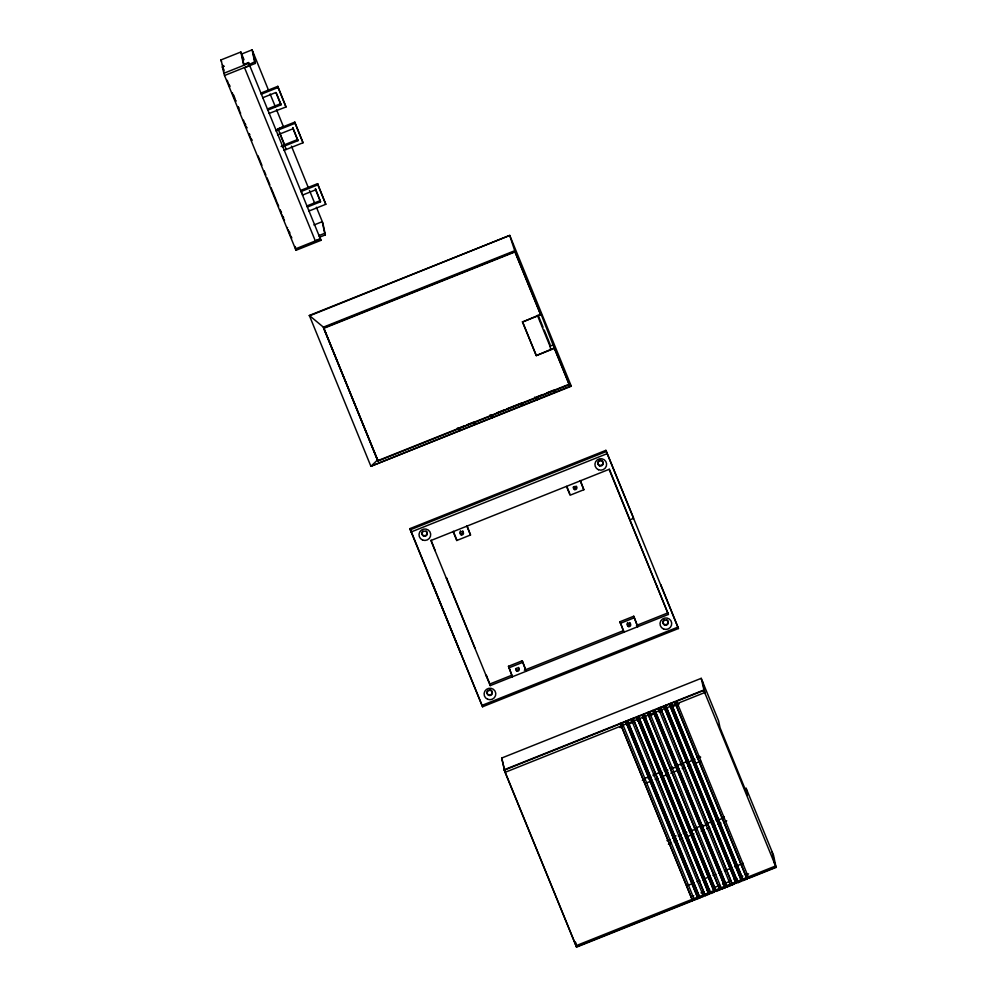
<?xml version="1.0" encoding="UTF-8"?>
<svg xmlns="http://www.w3.org/2000/svg" width="997" height="997" viewBox="0 0 997 997"><rect width="100%" height="100%" fill="white"/><g stroke="black" fill="none" stroke-linecap="round" stroke-linejoin="round"><path stroke-width="1.5" d="M224.063 70.949L220.923 59.957L240.875 51.994L244.003 59.733M313.93 224.998L322.243 221.683L324.698 233.298L319.252 235.466L320.972 240.327L296.034 250.284L295.249 246.533M320.959 240.364L248.49 62.562L243.505 64.556L240.863 52.031M661.011 585.638L660.849 584.828L678.459 628.509L482.585 706.761L410.016 528.597L605.889 450.345L633.369 517.593L633.531 518.403L629.905 519.848L668.401 614.439L490.212 685.624L430.916 540.524L609.105 469.338L668.401 614.439M678.446 628.546L605.889 450.345M692.653 900.777L620.259 723.386L692.653 900.777L576.59 947.113L504.856 771.765L501.715 758.032L701.215 678.334L718.575 720.806L720.021 727.673L747.501 794.921L746.055 788.041L773.535 855.289L776.09 867.415L748.884 878.282L748.249 876.911L775.454 866.044L776.09 867.415M694.473 900.017L693.837 898.646L697.464 897.2L698.099 898.609L694.473 900.017L622.078 722.663L622.963 725.243L626.59 723.785L697.464 897.2M698.099 898.609L625.705 721.217L626.59 723.785M699.919 897.848L627.973 721.953L627.512 720.482L699.919 897.848L703.546 896.39L631.138 719.036L632.036 721.616L628.409 723.062M703.533 896.428L702.91 895.032L699.283 896.477M705.353 895.705L632.958 718.314L704.941 894.832L705.353 895.705L708.979 894.222L636.585 716.868L708.979 894.222M710.786 893.536L638.392 716.145L710.375 892.651L710.786 893.536L714.425 892.041L642.031 714.687L714.338 891.941M716.232 891.355L643.838 713.964L715.821 890.483L716.232 891.355L719.871 889.872L647.464 712.519L719.871 889.872M725.305 887.704L721.678 889.15L649.284 711.796L650.169 714.375L653.795 712.917L725.293 887.741L652.91 710.338L653.795 712.917M727.112 887.018L654.717 709.615L655.179 711.085L726.701 886.134L727.112 887.018L730.751 885.523L658.344 708.169L659.241 710.749L655.615 712.194M730.751 885.523L730.116 884.165L726.489 885.61M732.558 884.8L660.164 707.446L732.558 884.8L736.098 882.943L663.79 706.001L736.185 883.354M737.992 882.669L665.597 705.265L737.581 881.784L737.992 882.669L741.631 881.174L669.224 703.82L741.631 881.174M743.438 880.488L671.043 703.097L743.027 879.616L743.438 880.488L747.065 879.005L674.67 701.651L747.065 879.005M748.872 878.32L676.564 701.327L677.374 703.508L704.58 692.628L701.215 678.334M309.344 315.463L323.389 327.153L377.626 459.879L370.896 466.284L309.344 315.463L509.754 235.404L571.306 386.225L370.896 466.284L569.773 386.387M268.48 90.116L252.091 49.85L241.66 54.012L244.003 65.117M296.022 250.322L224.3 74.937L222.406 67.073L224.175 66.151L222.319 66.662M223.727 73.329L248.664 63.372M252.091 49.85L254.621 61.826L249.287 64.506M224.524 75.51L249.462 65.553M249.537 65.727L244.552 67.721L315.276 240.775L320.261 238.781M250.023 66.512L249.823 65.603L255.269 63.422L252.827 51.807M277.814 86.328L261.04 93.02L261.289 94.204L278.063 87.499L277.814 86.328L286.014 106.966L269.178 113.396M262.734 97.731L275.882 92.484L280.942 104.872L267.794 110.119L267.545 108.947L280.693 103.7L276.194 92.684M283.883 150.397L303.013 142.758L294.813 122.12L278.038 128.825L286.239 149.463L286.064 148.653M275.758 130.121L283.472 126.644M275.932 130.931L295.062 123.292L294.813 122.12M277.552 134.919L293.056 128.725L292.819 127.554L297.941 140.664L282.438 146.858M297.692 139.493L284.544 144.752L284.793 145.923M281.079 146.522L284.619 145.113M317.594 183.66L300.82 190.365L301.057 191.536L317.844 184.831L317.594 183.66L325.795 204.298L309.02 211.003L308.771 209.831M302.515 195.076L315.663 189.816L315.413 188.645L320.536 201.768L307.388 207.015L307.138 205.843L320.286 200.596M319.9 237.062L325.346 234.893L322.816 222.904L316.423 207.264M295.399 248.926L320.336 238.956M309.431 315.875L509.754 235.404M509.841 235.815L514.726 250.721L323.389 327.153L377.888 461.088L569.225 384.643L568.963 383.434L571.306 386.225M323.651 328.374L514.988 251.929L514.726 250.721M522.528 322.006L540.573 314.354L514.901 251.531L323.564 327.963L377.801 460.676L569.137 384.244L554.32 347.978L536.261 355.617L554.407 348.377L539.9 311.114L540.661 314.753L522.528 322.006L536.261 355.617M550.693 349.424L550.008 346.183L553.634 344.738M460.078 427.563L464.128 425.956M466.82 424.872L473.575 422.18M496.917 412.845L503.921 410.054M506.725 408.932L520.746 403.336M537.258 396.731L542.68 394.575M546.742 392.943L553.509 390.238M482.573 706.798L410.266 529.806L606.139 451.566M411.076 531.987L606.949 453.735M453.137 531.65L456.751 540.499L470.509 535.003L467.07 525.805M580.404 480.529L583.843 489.726L570.085 495.222L566.47 486.374M508.482 666.283L512.433 676.751L508.482 666.283L522.241 660.787L526.192 671.255L522.241 660.787M619.997 621.729L623.96 632.198L619.997 621.729L633.756 616.233L637.706 626.702L633.756 616.233M508.819 667.903L522.578 662.407M620.333 623.349L634.092 617.853M490.212 685.624L489.876 684.004L511.436 675.393M524.36 670.233L623.524 630.615M636.447 625.455L668.065 612.819M481.95 705.402L677.823 627.15M504.27 770.158L620.346 723.785M622.165 723.062L625.792 721.616M627.599 720.893L631.226 719.448M633.045 718.712L636.672 717.267M638.479 716.544L642.105 715.098M643.925 714.375L647.552 712.917M649.359 712.194L652.998 710.749M654.805 710.026L658.431 708.568M660.251 707.845L663.877 706.399M665.684 705.677L669.311 704.231M671.131 703.508L674.757 702.05M676.564 701.327L703.77 690.46M505.08 772.339L621.156 725.966M633.855 720.893L637.482 719.448M639.289 718.712L642.915 717.267M644.735 716.544L648.362 715.098M661.061 710.026L664.687 708.568M666.495 707.845L670.121 706.399M671.941 705.677L675.567 704.231M620.022 727.598L622.901 726.452M627.225 724.719L634.441 721.84M637.332 720.681L640.211 719.535M643.102 718.376L645.981 717.229M648.873 716.07L656.088 713.191M658.967 712.032L661.858 710.886M664.737 709.727L667.629 708.58M670.507 707.421L679.169 703.969M642.915 779.106L650.007 776.277M652.848 775.143L661.36 771.74M664.201 770.606L667.043 769.472M669.884 768.338L672.726 767.204M675.555 766.07L688.329 760.96M691.17 759.826L694.012 758.692M696.853 757.558L699.682 756.424M642.355 780.427L645.196 779.293M648.038 778.159L650.891 777.024M653.733 775.878L656.574 774.744M659.428 773.61L662.27 772.476M665.111 771.342L667.953 770.195M670.807 769.061L677.91 766.219M680.764 765.085L683.606 763.951M686.447 762.817L694.984 759.402M697.825 758.268L700.679 757.134M645.221 783.405L652.337 780.564M655.179 779.417L658.02 778.283M660.874 777.149L667.978 774.308M670.831 773.173L679.356 769.759M682.21 768.625L685.051 767.491M687.893 766.357L690.747 765.21M693.588 764.076L700.692 761.234M673.174 837.006L676.016 835.872M683.119 833.031L685.948 831.897M688.79 830.763L691.631 829.629M694.473 828.495L702.985 825.092M705.826 823.958L712.917 821.129M715.759 819.995L718.6 818.861M721.442 817.727L724.271 816.593M666.943 840.596L669.785 839.462M672.626 838.315L675.48 837.181M678.321 836.047L681.163 834.913M684.004 833.779L686.858 832.632M689.7 831.498L696.816 828.657M701.078 826.949L708.194 824.108M711.035 822.974L713.877 821.84M716.731 820.705L723.834 817.864M668.389 844.135L671.23 843.001M674.072 841.854L676.926 840.72M679.767 839.586L682.609 838.452M685.45 837.318L693.987 833.903M701.103 831.062L703.944 829.928M706.798 828.794L709.64 827.647M712.481 826.513L715.323 825.379M718.176 824.245L721.018 823.111M723.859 821.964L726.713 820.83M686.97 885.76L694.186 882.868M697.065 881.722L699.956 880.563M702.835 879.416L710.051 876.537M712.942 875.378L715.821 874.232M718.712 873.073L721.591 871.926M724.483 870.767L731.698 867.889M734.577 866.729L743.239 863.277M690.884 896.901L693.762 895.742M700.978 892.863L703.87 891.704M706.748 890.558L709.64 889.399M712.519 888.252L719.734 885.373M722.626 884.214L731.275 880.762M734.166 879.603L737.045 878.457M739.936 877.298L742.815 876.151M745.706 874.992L748.585 873.846M575.954 945.742L692.018 899.381M704.717 894.309L708.344 892.851M710.163 892.128L713.79 890.682M715.597 889.96L719.223 888.514M724.669 886.333L721.043 887.779L721.666 889.187M731.923 883.442L735.549 881.984M737.369 881.261L740.995 879.815M742.802 879.092L746.429 877.634M577.936 946.141L776.002 867.004L703.683 690.061L504.183 769.759L576.59 947.113L575.581 942.315M554.394 390.5L555.952 392.357L554.868 389.702M534.641 397.142L536.984 399.934L535.9 397.28M521.668 403.573L523.226 405.43L522.141 402.776M474.46 422.429L476.018 424.286L474.933 421.631M246.77 128.002L246.396 127.304M287.522 227.49L287.497 227.877M291.685 238.133L290.339 235.242M220.923 59.957L221.546 61.365M278.686 206.155L278.026 204.746M235.791 101.258L235.205 100.012M284.008 219.614L284.457 220.437L284.319 219.814M251.83 140.589L251.07 138.87M229.372 85.767L229.784 86.739M238.457 107.103L238.869 108.075M240.215 112.312L240.638 113.284M249.312 133.66L249.724 134.632M280.992 211.302L281.49 212.461M283.597 218.704L281.977 214.804M233.448 94.802L233.909 95.911M234.794 99.039L233.398 95.587M245.187 124.475L245.636 125.585M609.354 469.151L629.905 519.848M514.988 251.929L540.661 314.753M554.407 348.377L569.225 384.643M538.33 315.65L543.029 327.141M544.2 330.019L550.07 344.389M537.408 315.376L550.008 346.183M522.44 321.595L536.174 355.219M580.229 480.878L583.843 489.726M567.168 487.284L569.748 493.602M491.309 415.088L492.393 417.743L490.05 414.964L490.225 415.761M458.72 428.112L459.804 430.766L457.473 427.975L457.635 428.785M466.895 526.154L470.509 535.003M295.062 123.292L303.013 142.758M278.063 87.499L286.014 106.966M317.844 184.831L325.795 204.298M293.056 128.725L297.941 140.664M315.663 189.816L320.536 201.768M453.311 531.301L455.891 537.62M270.112 93.942L275.346 106.741M276.505 109.583L283.559 127.005M291.436 146.11L308.322 187.623M309.481 190.464L314.703 203.238M254.621 61.826L255.269 63.422M324.698 233.298L325.346 234.893M279.746 132.987L284.855 145.5M248.49 62.562L249.823 65.603M301.293 191.536L302.265 193.904M431.115 540.237L435.178 550.743M489.876 684.004L486.262 675.168L486.524 676.39M222.406 67.073L223.565 69.927M258.011 155.781L261.912 165.315M264.155 170.799L265.875 174.998M267.009 177.802L269.875 184.806M271.022 187.61L276.742 201.618M501.715 758.032L504.931 771.79M289.267 231.478L289.84 232.899M289.217 232.488L289.778 233.909M250.135 136.577L250.608 137.76M228.438 83.486L228.911 84.658M239.28 110.031L239.754 111.203M277.316 203.014L277.677 203.911M245.225 123.64L245.686 124.799M244.253 122.133L244.701 123.292M234.382 97.095L234.843 98.267M283.16 216.611L283.647 217.894M288.17 229.796L288.669 231.092M280.942 212.099L281.428 213.395M249.275 134.333L249.674 135.418M238.831 108.86L238.084 106.866M229.422 84.994L229.821 86.066M227.977 82.315L227.241 80.321M251.531 139.169L251.855 140.079M243.505 120.139L243.841 121.048M291.274 236.688L291.56 237.51M280.543 211.015L280.132 209.694M246.433 126.793L246.782 127.89M235.579 100.248L235.815 100.934M232.426 92.908L232.662 93.593M772.089 851.75L774.557 863.464M702.661 681.873L705.141 693.6M657.222 586.286L657.384 587.083M575.232 942.19L575.942 945.555M456.414 538.879L456.751 540.499M474.946 648.075L446.482 577.836L446.743 579.045M460.901 653.696L432.436 583.457L432.686 584.666M410.016 528.597L410.266 529.806M377.626 459.879L377.888 461.088M319.252 235.466L319.439 236.376M280.693 103.7L280.942 104.872M279.746 133.162L279.908 133.972M222.418 64.668L222.879 66.824M489.29 689.799A2.642 2.58 -11.9 0 1 492.219 692.03A2.642 2.58 -11.9 0 1 489.901 694.921A2.642 2.58 -11.9 0 1 486.972 692.678M486.985 692.005A2.642 2.58 -11.9 0 1 488.019 690.298M666.557 619.698A2.642 2.58 -11.9 0 1 667.591 623.661A2.642 2.58 -11.9 0 1 663.404 623.636A2.642 2.58 -11.9 0 1 664.538 619.685M426.143 531.052A2.642 2.58 -11.9 0 1 426.429 534.853A2.642 2.58 -11.9 0 1 422.541 534.841A2.642 2.58 -11.9 0 1 422.94 531.04M598.861 460.764A2.642 2.58 -11.9 0 1 603.011 462.272A2.642 2.58 -11.9 0 1 599.833 465.337A2.642 2.58 -11.9 0 1 598.362 461.237M463.219 531.912A1.658 1.62 -11.9 0 1 460.028 532.734M460.041 531.488A1.658 1.62 -11.9 0 1 460.577 530.815M462.596 530.828A1.658 1.62 -11.9 0 1 463.107 531.501M576.44 486.224A1.658 1.62 -11.9 0 1 575.306 488.405A1.658 1.62 -11.9 0 1 573.25 487.047M518.577 667.379A1.658 1.62 -11.9 0 1 517.867 669.872A1.658 1.62 -11.9 0 1 515.599 668.576M629.792 622.527A1.658 1.62 -11.9 0 1 629.381 625.318A1.658 1.62 -11.9 0 1 627.125 623.599M627.462 622.813A1.658 1.62 -11.9 0 1 627.774 622.527M488.68 695.345A2.642 2.58 -11.9 0 0 492.344 692.641A2.642 2.58 -11.9 0 0 488.144 690.909A2.642 2.58 -11.9 0 0 488.68 695.345M664.6 625.057A2.642 2.58 -11.9 0 0 668.264 622.352A2.642 2.58 -11.9 0 0 664.064 620.633A2.642 2.58 -11.9 0 0 664.6 625.057M423.6 536.087A2.642 2.58 -11.9 0 0 427.252 533.383A2.642 2.58 -11.9 0 0 423.064 531.65A2.642 2.58 -11.9 0 0 423.6 536.087M599.521 465.811A2.642 2.58 -11.9 0 0 603.185 463.094A2.642 2.58 -11.9 0 0 598.985 461.374A2.642 2.58 -11.9 0 0 599.521 465.811M598.462 469.724A5.857 5.733 -11.9 0 0 606.587 463.705A5.857 5.733 -11.9 0 0 597.265 459.866A5.857 5.733 -11.9 0 0 598.462 469.724M422.541 540A5.857 5.733 -11.9 0 0 430.667 533.993A5.857 5.733 -11.9 0 0 421.345 530.155A5.857 5.733 -11.9 0 0 422.541 540M487.62 699.258A5.857 5.733 -11.9 0 0 495.758 693.251A5.857 5.733 -11.9 0 0 486.436 689.401A5.857 5.733 -11.9 0 0 487.62 699.258M663.541 628.982A5.857 5.733 -11.9 0 0 671.679 622.963A5.857 5.733 -11.9 0 0 662.357 619.125A5.857 5.733 -11.9 0 0 663.541 628.982M461.162 534.828A1.658 1.62 -11.9 0 0 463.468 533.121A1.658 1.62 -11.9 0 0 460.826 532.037A1.658 1.62 -11.9 0 0 461.162 534.828M574.496 489.552A1.658 1.62 -11.9 0 0 576.802 487.845A1.658 1.62 -11.9 0 0 574.16 486.76A1.658 1.62 -11.9 0 0 574.496 489.552M516.845 671.081A1.658 1.62 -11.9 0 0 519.15 669.373A1.658 1.62 -11.9 0 0 516.508 668.289A1.658 1.62 -11.9 0 0 516.845 671.081M628.372 626.527A1.658 1.62 -11.9 0 0 630.677 624.82A1.658 1.62 -11.9 0 0 628.035 623.736A1.658 1.62 -11.9 0 0 628.372 626.527"/></g></svg>
